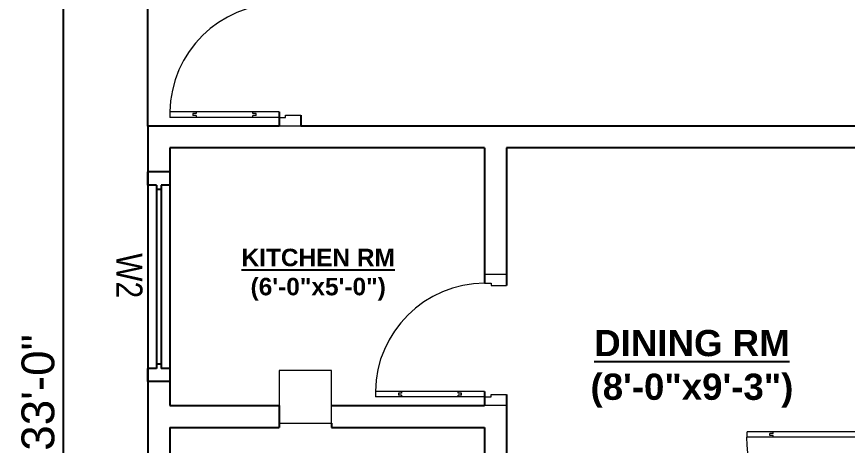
# Model space of a CAD drawing. Header units: inches. Extents: x -4010 to 92088, y -38563 to -1318.
# Drawn here: x 41318.6 to 41508.6, y -25820.2 to -25722 of the extents above; entities that cross this region are included whole.
import ezdxf

# ---------------------------------------------------------------- set-up
doc = ezdxf.new("R2010")
doc.units = ezdxf.units.IN
doc.header["$MEASUREMENT"] = 0
doc.header["$PDMODE"] = 99
for name, color, linetype, lineweight in [('1-FOUNDATION DIM', 31, 'Continuous', 5), ('Colour 09', 210, 'Continuous', 9), ('door', 132, 'Continuous', 15)]:
    doc.layers.add(name, color=color, linetype=linetype, lineweight=lineweight)
for name, color, linetype in [('Brick wall', 3, 'Continuous'), ('col', 5, 'Continuous'), ('TEX', 7, 'Continuous'), ('WINDOOR', 7, 'Continuous')]:
    doc.layers.add(name, color=color, linetype=linetype)
doc.styles.add('ARIAL', font='arial.ttf')
doc.styles.get("Standard").update_dxf_attribs({"font": 'ARIALN.TTF'})
doc.dimstyles.new('3-8', dxfattribs={"dimscale": 1.25, "dimtxt": 6, "dimasz": 2, "dimexe": 0.18, "dimexo": 6, "dimgap": 0, "dimtad": 0, "dimdec": 0, "dimzin": 3, "dimdsep": 46, "dimlunit": 3, "dimtxsty": 'ARIAL', "dimblk": 'DD', "dimcen": 1, "dimse1": 1, "dimse2": 1, "dimclrd": 256, "dimclrt": 256, "dimadec": 0, "dimazin": 0, "dimtfac": 0.5, "dimtdec": 0, "dimtmove": 2, "dimatfit": 0, "dimfxl": 0.18, "dimtvp": 0.75, "dimfrac": 1, "dimtolj": 1, "dimtzin": 0, "dimarcsym": 0})

# ---------------------------------------------------------------- blocks, each defined once
blk = doc.blocks.new('A$C30843580')
at = {"layer": 'Colour 09'}
for p, q in [((0, 12), (12, 12)), ((0, 0), (0, 12)), ((12, 12), (12, 0)), ((12, 0), (0, 0))]:
    blk.add_line(p, q, dxfattribs=at)
blk = doc.blocks.new('D40')
at = {"layer": 'door'}
for p, q in [((2, 5), (2, 39.97)), ((3.25, 39.97), (2, 39.97)), ((3.25, 5), (3.25, 39.97)), ((2.4, 33.97), (2.4, 34.72)), ((2.85, 34.72), (2.4, 34.72)), ((2.85, 33.97), (2.85, 34.72)), ((2.4, 33.97), (2, 33.97)), ((3.25, 33.97), (2.85, 33.97)), ((2, 11), (2.4, 11)), ((2.4, 10.25), (2.4, 11)), ((2.4, 10.25), (2.85, 10.25)), ((2.85, 10.25), (2.85, 11)), ((2.85, 11), (3.25, 11)), ((0, 0), (0, 5)), ((0, 5), (2, 5)), ((2, 5), (2, 3.5)), ((2, 5), (3.25, 5)), ((40, 5), (38, 5)), ((38, 5), (38, 3.5)), ((40, 0), (40, 5)), ((2, 3.5), (2.5, 3.5)), ((2.5, 3.5), (2.5, 0)), ((38, 3.5), (37.5, 3.5)), ((37.5, 3.5), (37.5, 0)), ((2.5, 0), (0, 0)), ((37.5, 0), (40, 0))]:
    blk.add_line(p, q, dxfattribs=at)
blk.add_arc((2.88, 4.86), 35.12, 0.2318, 89.393, dxfattribs=at)
blk = doc.blocks.new('D30')
at = {"layer": 'door'}
for p, q in [((2, 5), (2, 29.97)), ((3.25, 29.97), (2, 29.97)), ((3.25, 5), (3.25, 29.97)), ((2.4, 23.97), (2.4, 24.72)), ((2.85, 24.72), (2.4, 24.72)), ((2.85, 23.97), (2.85, 24.72)), ((2.4, 23.97), (2, 23.97)), ((3.25, 23.97), (2.85, 23.97)), ((2, 11), (2.4, 11)), ((2.4, 10.25), (2.4, 11)), ((2.4, 10.25), (2.85, 10.25)), ((2.85, 10.25), (2.85, 11)), ((2.85, 11), (3.25, 11)), ((0, 0), (0, 5)), ((0, 5), (2, 5)), ((2, 5), (2, 3.5)), ((2, 5), (3.25, 5)), ((30, 5), (28, 5)), ((28, 5), (28, 3.5)), ((30, 0), (30, 5)), ((2, 3.5), (2.5, 3.5)), ((2.5, 3.5), (2.5, 0)), ((28, 3.5), (27.5, 3.5)), ((27.5, 3.5), (27.5, 0)), ((2.5, 0), (0, 0)), ((27.5, 0), (30, 0))]:
    blk.add_line(p, q, dxfattribs=at)
blk.add_arc((2.89, 4.86), 25.11, 0.3204, 89.1727, dxfattribs=at)
blk = doc.blocks.new("Windoo 4'")
at = {"layer": 'WINDOOR'}
for p, q in [((24, 5), (-24, 5)), ((-24, 5), (-24, 0)), ((-21, 5), (-21, 3)), ((24, 5), (21, 5)), ((21, 5), (21, 3)), ((24, 5), (24, 0)), ((21, 3), (-21, 3)), ((21, 2), (-21, 2)), ((-21, 2), (-21, 0)), ((-20, 3), (-20, 2)), ((20, 3), (20, 2)), ((21, 2), (21, 0)), ((24, 0), (-24, 0)), ((-24, 0), (-21, 0)), ((21, 0), (24, 0))]:
    blk.add_line(p, q, dxfattribs=at)
blk = doc.blocks.new('DD')
for p, q in [((0, 1.6), (0, -1.6)), ((-1.6, 0), (1.6, 0))]:
    blk.add_line(p, q)
at = {"const_width": 0.3}
blk.add_lwpolyline([(-0.15, 0, 1), (0.15, 0, 1)], format="xyb", close=True, dxfattribs=at)
blk = doc.blocks.new('*D835')
at = {"layer": 'Colour 09', "lineweight": -2}
blk.add_line((41329.26, -25612.62), (41329.26, -26003.62), dxfattribs=at)
at = {"layer": 'Defpoints', "color": 0}
for p in [(41348.62, -25610.12), (41329.26, -26006.12), (41348.62, -26006.12)]:
    blk.add_point(p, dxfattribs=at)
at = {"layer": 'Colour 09', "lineweight": -2, "xscale": 2.5, "yscale": 2.5, "zscale": 2.5}
for p, rotation in [((41329.26, -25610.12), 90), ((41329.26, -26006.12), 270)]:
    blk.add_blockref('DD', p, dxfattribs=dict(at, rotation=rotation))
at = {"layer": 'Colour 09', "insert": (41323.51, -25808.12), "char_height": 7.5, "attachment_point": 5, "rotation": 90, "style": 'ARIAL'}
blk.add_mtext('\\A1;33\'-0"', dxfattribs=at)

msp = doc.modelspace()

# ---------------------------------------------------------------- linework, layer by layer
at = {"layer": 'Brick wall'}
for p, q in [((41378.617, -25743.869), (41378.617, -25747.119)), ((41383.617, -25744.619), (41383.617, -25747.119)), ((41348.617, -25747.119), (41348.617, -25869.119)), ((41378.617, -25747.119), (41348.617, -25747.119)), ((41530.117, -25747.119), (41383.617, -25747.119)), ((41353.617, -25752.119), (41353.617, -25811.119)), ((41425.617, -25752.119), (41353.617, -25752.119)), ((41425.617, -25752.119), (41425.617, -25783.119)), ((41430.617, -25752.119), (41430.617, -25783.619)), ((41530.617, -25752.119), (41430.617, -25752.119)), ((41425.617, -25807.869), (41425.617, -25811.119)), ((41430.617, -25808.619), (41430.617, -25836.619)), ((41353.617, -25811.119), (41378.617, -25811.119)), ((41378.617, -25811.119), (41378.617, -25816.119)), ((41390.617, -25811.119), (41425.617, -25811.119)), ((41353.617, -25816.119), (41378.617, -25816.119)), ((41353.617, -25816.119), (41353.617, -25864.119)), ((41390.617, -25816.119), (41425.617, -25816.119)), ((41425.617, -25816.119), (41425.617, -25836.119))]:
    msp.add_line(p, q, dxfattribs=at)
at = {"layer": 'col'}
for p, q in [((41348.617, -25747.119), (41348.617, -25610.119)), ((41390.617, -25815.119), (41390.617, -25816.119))]:
    msp.add_line(p, q, dxfattribs=at)

# ---------------------------------------------------------------- block references
at = {"layer": '1-FOUNDATION DIM', "rotation": 90}
for p in [(41383.617, -25747.119), (41430.617, -25811.119)]:
    msp.add_blockref('D30', p, dxfattribs=at)
at = {"layer": '1-FOUNDATION DIM', "xscale": -1, "rotation": 90}
msp.add_blockref('D40', (41525.617, -25815.119), dxfattribs=at)
at = {"layer": 'Brick wall', "xscale": -1, "rotation": 270}
msp.add_blockref("Windoo 4'", (41348.617, -25781.619), dxfattribs=at)
at = {"layer": 'Colour 09', "xscale": -1}
msp.add_blockref('A$C30843580', (41390.617, -25815.119), dxfattribs=at)

# ---------------------------------------------------------------- texts
at = {"layer": 'TEX', "attachment_point": 5}
for s, insert, char_height, width in [('{\\fArial|b1|i0|c0|p34;\\LKITCHEN RM\\P\\l(6\'-0"x5\'-0")}', (41387.568, -25781.141), 4, 86.60934), ('{\\fArial|b1|i0|c0|p34;\\LDINING RM\\P\\l(8\'-0"x9\'-3")}', (41473.054, -25802.71), 6, 77.58745)]:
    msp.add_mtext(s, dxfattribs=dict(at, insert=insert, char_height=char_height, width=width))
at = {"layer": 'TEX', "linetype": 'ByBlock', "insert": (41341.371, -25776.223), "char_height": 6, "width": 18.77154, "attachment_point": 7, "rotation": 270}
msp.add_mtext('W2', dxfattribs=at)

# ---------------------------------------------------------------- dimensions: what is measured, and where the dimension line sits
at = {"layer": 'Colour 09'}
dim = msp.add_linear_dim(base=(41329.256, -26006.119), p1=(41348.617, -25610.119), p2=(41348.617, -26006.119), angle=90, dimstyle='3-8', dxfattribs=at)
dim.commit()
dim.dimension.update_dxf_attribs({"geometry": '*D835', "text_midpoint": (41323.508, -25808.119)})

doc.saveas('drawing.dxf')
